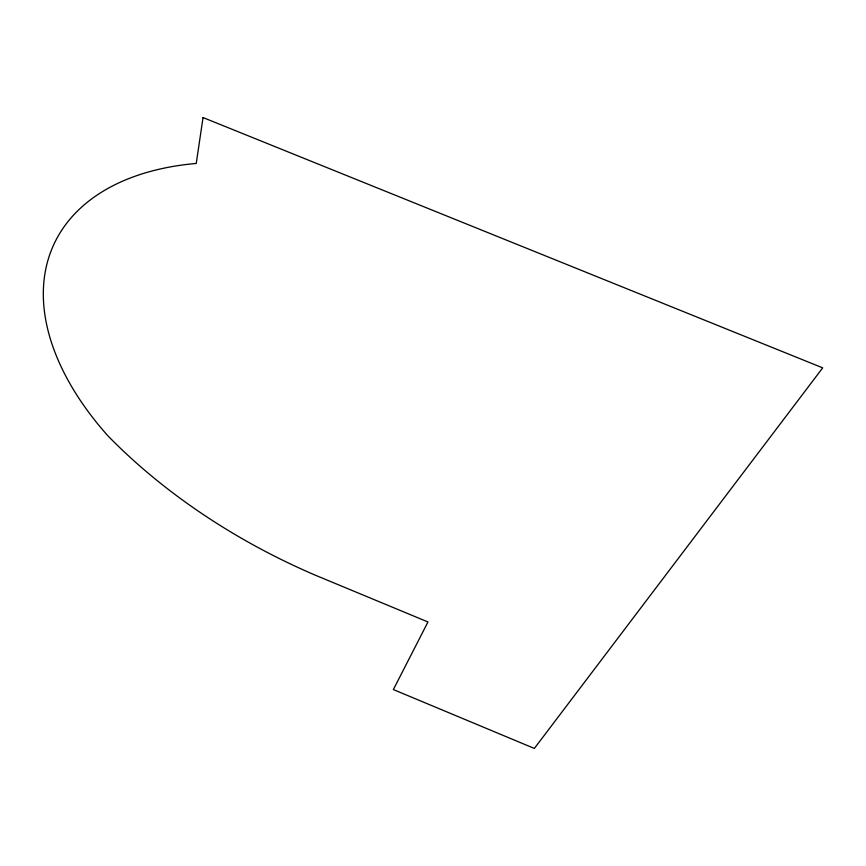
<?xml version="1.0" encoding="UTF-8"?>
<svg xmlns="http://www.w3.org/2000/svg" width="866" height="866" viewBox="0 0 866 866"><rect width="100%" height="100%" fill="white"/><g stroke="black" fill="none" stroke-linecap="round" stroke-linejoin="round"><path stroke-width="1.3" d="M203.045 117.559L196.246 163.447A314.347 186.277 25.1 0 0 107.828 435.75A446.315 282.576 23.6 0 0 314.921 575.024L427.966 621.972L393.359 689.563L534.354 748.441L822.7 367.855L203.045 117.559"/></g></svg>
